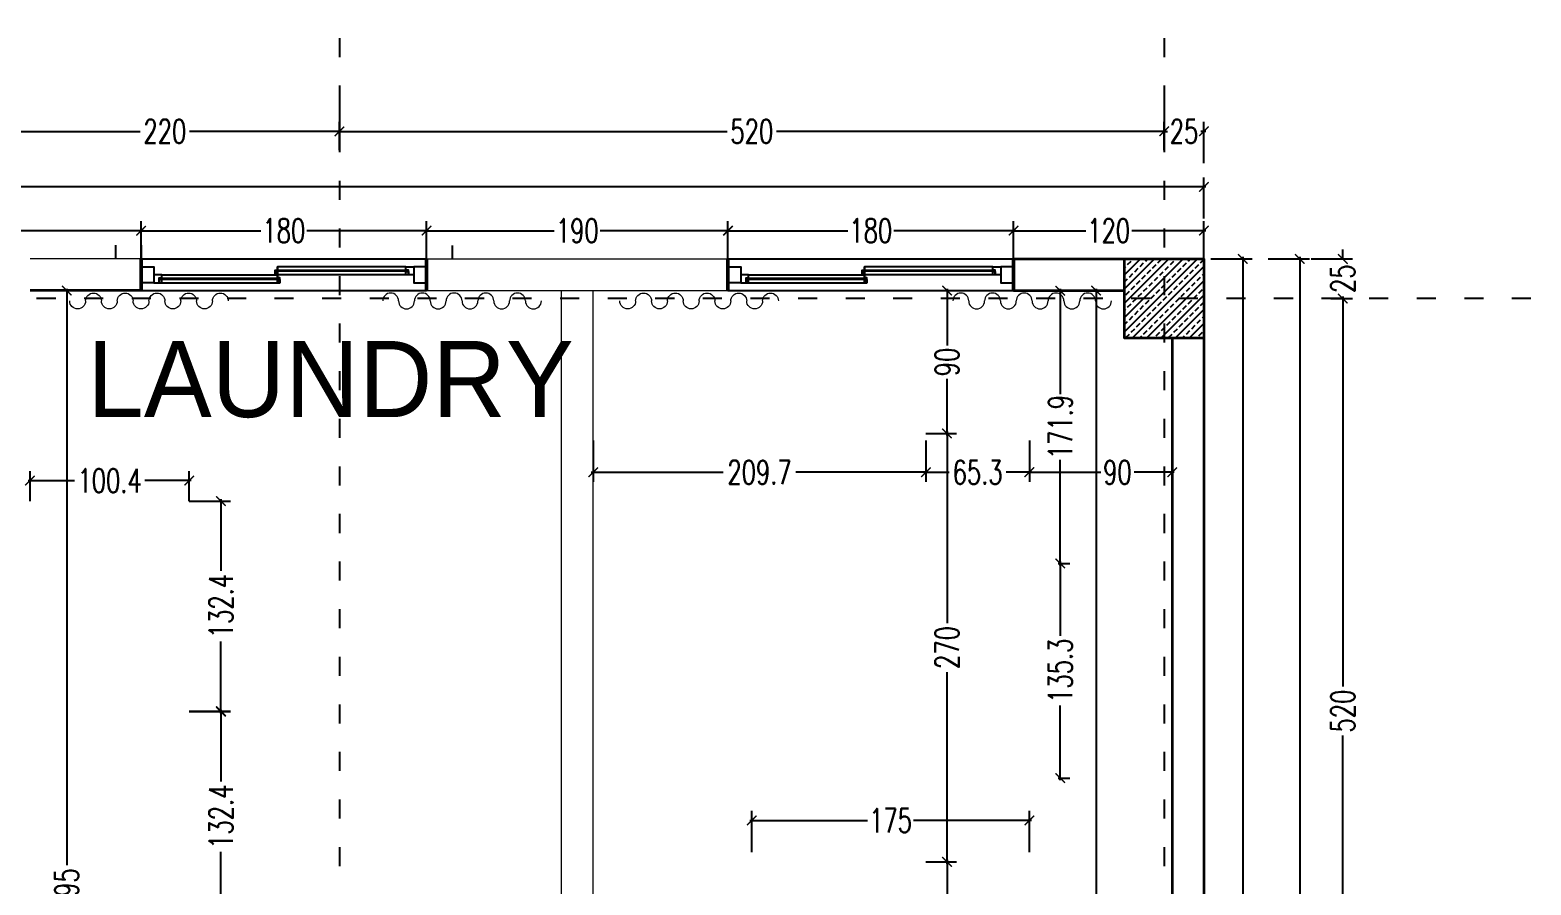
# Model space of a CAD drawing. Header units: centimetres. Extents: x -3207095 to 15275363, y -32656 to 4798027.
# Drawn here: x 684917 to 685863, y 4439362 to 4439901 of the extents above; entities that cross this region are included whole.
import ezdxf

# ---------------------------------------------------------------- set-up
doc = ezdxf.new("R2010")
doc.units = ezdxf.units.CM
doc.linetypes.add('ACAD_ISO03W100', pattern=[30, 12, -18])
doc.linetypes.add('DUZ', pattern=[500, 500])
doc.layers.get('0').update_dxf_attribs({"color": 1, "linetype": 'DUZ'})
for name, color, linetype in [('AGAC', 116, 'Continuous'), ('DIM', 1, 'DUZ'), ('KOLTAR_F', 145, 'Continuous'), ('PEN', 161, 'Continuous'), ('söve', 26, 'DUZ')]:
    doc.layers.add(name, color=color, linetype=linetype)
for name, color, linetype, lineweight in [('cam', 143, 'Continuous', 20), ('DUV', 220, 'Continuous', 50), ('DUVAR', 7, 'Continuous', 35), ('FE_PERDE', 205, 'Continuous', 15), ('gor25', 142, 'Continuous', 25), ('iç duvar', 7, 'Continuous', 50), ('KOLON_F', 3, 'Continuous', 35)]:
    doc.layers.add(name, color=color, linetype=linetype, lineweight=lineweight)
doc.styles.add('DIM', font='ROMANSTW.SHX', dxfattribs={"width": 0.7})
doc.dimstyles.new('1_100', dxfattribs={"dimtxt": 15, "dimasz": 6, "dimexe": 6, "dimexo": 0, "dimgap": 2, "dimtad": 0, "dimdec": 1, "dimzin": 11, "dimdsep": 46, "dimtxsty": 'DIM', "dimblk": 'ARCHTICK', "dimcen": 3, "dimdle": 1.25, "dimclrt": 2, "dimadec": 0, "dimazin": 0, "dimtfac": 1.25, "dimtdec": 1, "dimtix": 1, "dimtofl": 0, "dimtmove": 1, "dimatfit": 3, "dimldrblk": 'ARCHTICK', "dimfxl": 20, "dimfxlon": 1, "dimtolj": 1, "dimtzin": 0, "dimarcsym": 0})

# ---------------------------------------------------------------- blocks, each defined once
blk = doc.blocks.new('GEN_BLOCK00601')
at = {"linetype": 'Continuous', "ltscale": 50}
for centre, start, end in [((50, 50), 0, 180), ((250, 50), 0, 180), ((450, 50), 0, 180), ((650, 50), 0, 180), ((850, 50), 0, 180), ((150, 50), 180, 0), ((350, 50), 180, 0), ((550, 50), 180, 0), ((750, 50), 180, 0), ((950, 50), 180, 0)]:
    blk.add_arc(centre, 50, start, end, dxfattribs=at)
for tag in ['Sfb', 'FLOOR']:
    blk.add_attdef(tag, (0, 0), '', height=1)
blk = doc.blocks.new('_ArchTick')
at = {"color": 0, "linetype": 'ByBlock', "const_width": 0.15}
blk.add_lwpolyline([(-0.5, -0.5), (0.5, 0.5)], dxfattribs=at)
blk = doc.blocks.new('*D5588')
at = {"layer": 'Defpoints', "color": 0, "linetype": 'Continuous', "lineweight": 5, "transparency": 16777216}
for p in [(684986.79, 4439774.74), (684796.79, 4439756.93), (684986.79, 4439756.93)]:
    blk.add_point(p, dxfattribs=at)
at = {"layer": 'DIM', "color": 0, "linetype": 'Continuous', "lineweight": -2, "transparency": 16777216}
for p, q in [((684796.79, 4439756.93), (684796.79, 4439780.74)), ((684986.79, 4439756.93), (684986.79, 4439780.74)), ((684795.54, 4439774.74), (684877.29, 4439774.74)), ((684988.04, 4439774.74), (684906.29, 4439774.74))]:
    blk.add_line(p, q, dxfattribs=at)
at = {"layer": 'DIM', "color": 0, "linetype": 'Continuous', "lineweight": -2, "transparency": 16777216, "xscale": 6, "yscale": 6, "zscale": 6, "rotation": 180}
blk.add_blockref('_ArchTick', (684796.79, 4439774.74), dxfattribs=at)
at = {"layer": 'DIM', "color": 0, "linetype": 'Continuous', "lineweight": -2, "transparency": 16777216, "xscale": 6, "yscale": 6, "zscale": 6}
blk.add_blockref('_ArchTick', (684986.79, 4439774.74), dxfattribs=at)
at = {"layer": 'DIM', "color": 2, "linetype": 'Continuous', "lineweight": 5, "transparency": 16777216, "insert": (684891.79, 4439774.74), "char_height": 15, "attachment_point": 5, "style": 'DIM'}
blk.add_mtext('\\A1;190', dxfattribs=at)
blk = doc.blocks.new('*D5589')
at = {"layer": 'Defpoints', "color": 0, "linetype": 'Continuous', "lineweight": 5, "transparency": 16777216}
for p in [(685166.79, 4439774.74), (684986.79, 4439756.93), (685166.79, 4439756.93)]:
    blk.add_point(p, dxfattribs=at)
at = {"layer": 'DIM', "color": 0, "linetype": 'Continuous', "lineweight": -2, "transparency": 16777216}
for p, q in [((684986.79, 4439756.93), (684986.79, 4439780.74)), ((685166.79, 4439756.93), (685166.79, 4439780.74)), ((684985.54, 4439774.74), (685062.29, 4439774.74)), ((685168.04, 4439774.74), (685091.29, 4439774.74))]:
    blk.add_line(p, q, dxfattribs=at)
at = {"layer": 'DIM', "color": 0, "linetype": 'Continuous', "lineweight": -2, "transparency": 16777216, "xscale": 6, "yscale": 6, "zscale": 6, "rotation": 180}
blk.add_blockref('_ArchTick', (684986.79, 4439774.74), dxfattribs=at)
at = {"layer": 'DIM', "color": 0, "linetype": 'Continuous', "lineweight": -2, "transparency": 16777216, "xscale": 6, "yscale": 6, "zscale": 6}
blk.add_blockref('_ArchTick', (685166.79, 4439774.74), dxfattribs=at)
at = {"layer": 'DIM', "color": 2, "linetype": 'Continuous', "lineweight": 5, "transparency": 16777216, "insert": (685076.79, 4439774.74), "char_height": 15, "attachment_point": 5, "style": 'DIM'}
blk.add_mtext('\\A1;180', dxfattribs=at)
blk = doc.blocks.new('*D5590')
at = {"layer": 'Defpoints', "color": 0, "linetype": 'Continuous', "lineweight": 5, "transparency": 16777216}
for p in [(685356.79, 4439774.74), (685166.79, 4439756.93), (685356.79, 4439756.93)]:
    blk.add_point(p, dxfattribs=at)
at = {"layer": 'DIM', "color": 0, "linetype": 'Continuous', "lineweight": -2, "transparency": 16777216}
for p, q in [((685166.79, 4439756.93), (685166.79, 4439780.74)), ((685356.79, 4439756.93), (685356.79, 4439780.74)), ((685165.54, 4439774.74), (685247.29, 4439774.74)), ((685358.04, 4439774.74), (685276.29, 4439774.74))]:
    blk.add_line(p, q, dxfattribs=at)
at = {"layer": 'DIM', "color": 0, "linetype": 'Continuous', "lineweight": -2, "transparency": 16777216, "xscale": 6, "yscale": 6, "zscale": 6, "rotation": 180}
blk.add_blockref('_ArchTick', (685166.79, 4439774.74), dxfattribs=at)
at = {"layer": 'DIM', "color": 0, "linetype": 'Continuous', "lineweight": -2, "transparency": 16777216, "xscale": 6, "yscale": 6, "zscale": 6}
blk.add_blockref('_ArchTick', (685356.79, 4439774.74), dxfattribs=at)
at = {"layer": 'DIM', "color": 2, "linetype": 'Continuous', "lineweight": 5, "transparency": 16777216, "insert": (685261.79, 4439774.74), "char_height": 15, "attachment_point": 5, "style": 'DIM'}
blk.add_mtext('\\A1;190', dxfattribs=at)
blk = doc.blocks.new('*D5591')
at = {"layer": 'Defpoints', "color": 0, "linetype": 'Continuous', "lineweight": 5, "transparency": 16777216}
for p in [(685536.79, 4439774.74), (685356.79, 4439756.93), (685536.79, 4439756.93)]:
    blk.add_point(p, dxfattribs=at)
at = {"layer": 'DIM', "color": 0, "linetype": 'Continuous', "lineweight": -2, "transparency": 16777216}
for p, q in [((685356.79, 4439756.93), (685356.79, 4439780.74)), ((685536.79, 4439756.93), (685536.79, 4439780.74)), ((685355.54, 4439774.74), (685432.29, 4439774.74)), ((685538.04, 4439774.74), (685461.29, 4439774.74))]:
    blk.add_line(p, q, dxfattribs=at)
at = {"layer": 'DIM', "color": 0, "linetype": 'Continuous', "lineweight": -2, "transparency": 16777216, "xscale": 6, "yscale": 6, "zscale": 6, "rotation": 180}
blk.add_blockref('_ArchTick', (685356.79, 4439774.74), dxfattribs=at)
at = {"layer": 'DIM', "color": 0, "linetype": 'Continuous', "lineweight": -2, "transparency": 16777216, "xscale": 6, "yscale": 6, "zscale": 6}
blk.add_blockref('_ArchTick', (685536.79, 4439774.74), dxfattribs=at)
at = {"layer": 'DIM', "color": 2, "linetype": 'Continuous', "lineweight": 5, "transparency": 16777216, "insert": (685446.79, 4439774.74), "char_height": 15, "attachment_point": 5, "style": 'DIM'}
blk.add_mtext('\\A1;180', dxfattribs=at)
blk = doc.blocks.new('*D5592')
at = {"layer": 'Defpoints', "color": 0, "linetype": 'Continuous', "lineweight": 5, "transparency": 16777216}
for p in [(685656.79, 4439774.74), (685536.79, 4439756.93), (685656.79, 4439756.93)]:
    blk.add_point(p, dxfattribs=at)
at = {"layer": 'DIM', "color": 0, "linetype": 'Continuous', "lineweight": -2, "transparency": 16777216}
for p, q in [((685536.79, 4439756.93), (685536.79, 4439780.74)), ((685656.79, 4439756.93), (685656.79, 4439780.74)), ((685535.54, 4439774.74), (685582.29, 4439774.74)), ((685658.04, 4439774.74), (685611.29, 4439774.74))]:
    blk.add_line(p, q, dxfattribs=at)
at = {"layer": 'DIM', "color": 0, "linetype": 'Continuous', "lineweight": -2, "transparency": 16777216, "xscale": 6, "yscale": 6, "zscale": 6, "rotation": 180}
blk.add_blockref('_ArchTick', (685536.79, 4439774.74), dxfattribs=at)
at = {"layer": 'DIM', "color": 0, "linetype": 'Continuous', "lineweight": -2, "transparency": 16777216, "xscale": 6, "yscale": 6, "zscale": 6}
blk.add_blockref('_ArchTick', (685656.79, 4439774.74), dxfattribs=at)
at = {"layer": 'DIM', "color": 2, "linetype": 'Continuous', "lineweight": 5, "transparency": 16777216, "insert": (685596.79, 4439774.74), "char_height": 15, "attachment_point": 5, "style": 'DIM'}
blk.add_mtext('\\A1;120', dxfattribs=at)
blk = doc.blocks.new('*D5626')
at = {"layer": 'Defpoints', "color": 0, "linetype": 'Continuous', "lineweight": 5, "transparency": 16777216}
for p in [(685656.79, 4439756.93), (685681.25, 4439756.93), (685656.79, 4438596.93)]:
    blk.add_point(p, dxfattribs=at)
at = {"layer": 'DIM', "color": 0, "linetype": 'Continuous', "lineweight": -2, "transparency": 16777216}
for p, q in [((685661.25, 4439756.93), (685687.25, 4439756.93)), ((685681.25, 4439758.18), (685681.25, 4439195.43)), ((685681.25, 4438595.68), (685681.25, 4439158.43)), ((685661.25, 4438596.93), (685687.25, 4438596.93))]:
    blk.add_line(p, q, dxfattribs=at)
at = {"layer": 'DIM', "color": 0, "linetype": 'Continuous', "lineweight": -2, "transparency": 16777216, "xscale": 6, "yscale": 6, "zscale": 6}
for p, rotation in [((685681.25, 4439756.93), 90), ((685681.25, 4438596.93), 270)]:
    blk.add_blockref('_ArchTick', p, dxfattribs=dict(at, rotation=rotation))
at = {"layer": 'DIM', "color": 2, "linetype": 'Continuous', "lineweight": 5, "transparency": 16777216, "insert": (685681.25, 4439176.93), "char_height": 15, "attachment_point": 5, "rotation": 90, "style": 'DIM'}
blk.add_mtext('\\A1;1160', dxfattribs=at)
blk = doc.blocks.new('*D5632')
at = {"layer": 'Defpoints', "color": 0, "linetype": 'Continuous', "lineweight": 5, "transparency": 16777216}
for p in [(685111.79, 4439898.65), (685111.79, 4439837.33), (684891.79, 4439825.5)]:
    blk.add_point(p, dxfattribs=at)
at = {"layer": 'DIM', "color": 0, "linetype": 'Continuous', "lineweight": -2, "transparency": 16777216}
for p, q in [((685111.79, 4439857.33), (685111.79, 4439831.33)), ((684890.54, 4439837.33), (684986.29, 4439837.33)), ((684891.79, 4439825.5), (684891.79, 4439843.33)), ((685113.04, 4439837.33), (685017.29, 4439837.33))]:
    blk.add_line(p, q, dxfattribs=at)
at = {"layer": 'DIM', "color": 0, "linetype": 'Continuous', "lineweight": -2, "transparency": 16777216, "xscale": 6, "yscale": 6, "zscale": 6, "rotation": 180}
blk.add_blockref('_ArchTick', (684891.79, 4439837.33), dxfattribs=at)
at = {"layer": 'DIM', "color": 0, "linetype": 'Continuous', "lineweight": -2, "transparency": 16777216, "xscale": 6, "yscale": 6, "zscale": 6}
blk.add_blockref('_ArchTick', (685111.79, 4439837.33), dxfattribs=at)
at = {"layer": 'DIM', "color": 2, "linetype": 'Continuous', "lineweight": 5, "transparency": 16777216, "insert": (685001.79, 4439837.33), "char_height": 15, "attachment_point": 5, "style": 'DIM'}
blk.add_mtext('\\A1;220', dxfattribs=at)
blk = doc.blocks.new('*D5633')
at = {"layer": 'Defpoints', "color": 0, "linetype": 'Continuous', "lineweight": 5, "transparency": 16777216}
for p in [(685631.79, 4439898.65), (685631.79, 4439837.33), (685111.79, 4439825.5)]:
    blk.add_point(p, dxfattribs=at)
at = {"layer": 'DIM', "color": 0, "linetype": 'Continuous', "lineweight": -2, "transparency": 16777216}
for p, q in [((685631.79, 4439857.33), (685631.79, 4439831.33)), ((685110.54, 4439837.33), (685356.29, 4439837.33)), ((685111.79, 4439825.5), (685111.79, 4439843.33)), ((685633.04, 4439837.33), (685387.29, 4439837.33))]:
    blk.add_line(p, q, dxfattribs=at)
at = {"layer": 'DIM', "color": 0, "linetype": 'Continuous', "lineweight": -2, "transparency": 16777216, "xscale": 6, "yscale": 6, "zscale": 6, "rotation": 180}
blk.add_blockref('_ArchTick', (685111.79, 4439837.33), dxfattribs=at)
at = {"layer": 'DIM', "color": 0, "linetype": 'Continuous', "lineweight": -2, "transparency": 16777216, "xscale": 6, "yscale": 6, "zscale": 6}
blk.add_blockref('_ArchTick', (685631.79, 4439837.33), dxfattribs=at)
at = {"layer": 'DIM', "color": 2, "linetype": 'Continuous', "lineweight": 5, "transparency": 16777216, "insert": (685371.79, 4439837.33), "char_height": 15, "attachment_point": 5, "style": 'DIM'}
blk.add_mtext('\\A1;520', dxfattribs=at)
blk = doc.blocks.new('*D4530')
at = {"layer": 'Defpoints', "color": 0, "linetype": 'Continuous', "lineweight": 5, "transparency": 16777216}
for p in [(685656.79, 4439837.33), (685631.79, 4439825.5), (685656.79, 4439780.74)]:
    blk.add_point(p, dxfattribs=at)
at = {"layer": 'DIM', "color": 0, "linetype": 'Continuous', "lineweight": -2, "transparency": 16777216}
for p, q in [((685630.54, 4439837.33), (685633.79, 4439837.33)), ((685631.79, 4439825.5), (685631.79, 4439843.33)), ((685658.04, 4439837.33), (685654.79, 4439837.33)), ((685656.79, 4439817.33), (685656.79, 4439843.33))]:
    blk.add_line(p, q, dxfattribs=at)
at = {"layer": 'DIM', "color": 0, "linetype": 'Continuous', "lineweight": -2, "transparency": 16777216, "xscale": 6, "yscale": 6, "zscale": 6, "rotation": 180}
blk.add_blockref('_ArchTick', (685631.79, 4439837.33), dxfattribs=at)
at = {"layer": 'DIM', "color": 0, "linetype": 'Continuous', "lineweight": -2, "transparency": 16777216, "xscale": 6, "yscale": 6, "zscale": 6}
blk.add_blockref('_ArchTick', (685656.79, 4439837.33), dxfattribs=at)
at = {"layer": 'DIM', "color": 2, "linetype": 'Continuous', "lineweight": 5, "transparency": 16777216, "insert": (685644.29, 4439837.33), "char_height": 15, "attachment_point": 5, "style": 'DIM'}
blk.add_mtext('\\A1;25', dxfattribs=at)
blk = doc.blocks.new('*D4531')
at = {"layer": 'Defpoints', "color": 0, "linetype": 'Continuous', "lineweight": 5, "transparency": 16777216}
for p in [(685736.81, 4439731.93), (685736.81, 4439211.93), (685744.41, 4439211.93)]:
    blk.add_point(p, dxfattribs=at)
at = {"layer": 'DIM', "color": 0, "linetype": 'Continuous', "lineweight": -2, "transparency": 16777216}
for p, q in [((685736.81, 4439731.93), (685750.41, 4439731.93)), ((685744.41, 4439733.18), (685744.41, 4439487.43)), ((685744.41, 4439210.68), (685744.41, 4439456.43)), ((685736.81, 4439211.93), (685750.41, 4439211.93))]:
    blk.add_line(p, q, dxfattribs=at)
at = {"layer": 'DIM', "color": 0, "linetype": 'Continuous', "lineweight": -2, "transparency": 16777216, "xscale": 6, "yscale": 6, "zscale": 6}
for p, rotation in [((685744.41, 4439731.93), 90), ((685744.41, 4439211.93), 270)]:
    blk.add_blockref('_ArchTick', p, dxfattribs=dict(at, rotation=rotation))
at = {"layer": 'DIM', "color": 2, "linetype": 'Continuous', "lineweight": 5, "transparency": 16777216, "insert": (685744.41, 4439471.93), "char_height": 15, "attachment_point": 5, "rotation": 90, "style": 'DIM'}
blk.add_mtext('\\A1;520', dxfattribs=at)
blk = doc.blocks.new('*D4532')
at = {"layer": 'Defpoints', "color": 0, "linetype": 'Continuous', "lineweight": 5, "transparency": 16777216}
for p in [(685687.25, 4439756.93), (685744.41, 4439756.93), (685736.81, 4439731.93)]:
    blk.add_point(p, dxfattribs=at)
at = {"layer": 'DIM', "color": 0, "linetype": 'Continuous', "lineweight": -2, "transparency": 16777216}
for p, q in [((685744.41, 4439756.93), (685744.41, 4439762.93)), ((685724.41, 4439756.93), (685750.41, 4439756.93)), ((685736.81, 4439731.93), (685750.41, 4439731.93)), ((685744.41, 4439731.93), (685744.41, 4439725.93))]:
    blk.add_line(p, q, dxfattribs=at)
at = {"layer": 'DIM', "color": 0, "linetype": 'Continuous', "lineweight": -2, "transparency": 16777216, "xscale": 6, "yscale": 6, "zscale": 6}
for p, rotation in [((685744.41, 4439756.93), 270), ((685744.41, 4439731.93), 90)]:
    blk.add_blockref('_ArchTick', p, dxfattribs=dict(at, rotation=rotation))
at = {"layer": 'DIM', "color": 2, "linetype": 'Continuous', "lineweight": 5, "transparency": 16777216, "insert": (685744.41, 4439744.43), "char_height": 15, "attachment_point": 5, "rotation": 90, "style": 'DIM'}
blk.add_mtext('\\A1;25', dxfattribs=at)
blk = doc.blocks.new('*D4552')
at = {"layer": 'Defpoints', "color": 0, "linetype": 'Continuous', "lineweight": 5, "transparency": 16777216}
for p in [(685687.42, 4439756.93), (685717.27, 4439756.93), (685687.42, 4436816.93)]:
    blk.add_point(p, dxfattribs=at)
at = {"layer": 'DIM', "color": 0, "linetype": 'Continuous', "lineweight": -2, "transparency": 16777216}
for p, q in [((685697.27, 4439756.93), (685723.27, 4439756.93)), ((685717.27, 4439758.18), (685717.27, 4438307.43)), ((685717.27, 4436815.68), (685717.27, 4438266.43)), ((685697.27, 4436816.93), (685723.27, 4436816.93))]:
    blk.add_line(p, q, dxfattribs=at)
at = {"layer": 'DIM', "color": 0, "linetype": 'Continuous', "lineweight": -2, "transparency": 16777216, "xscale": 6, "yscale": 6, "zscale": 6}
for p, rotation in [((685717.27, 4439756.93), 90), ((685717.27, 4436816.93), 270)]:
    blk.add_blockref('_ArchTick', p, dxfattribs=dict(at, rotation=rotation))
at = {"layer": 'DIM', "color": 2, "linetype": 'Continuous', "lineweight": 5, "transparency": 16777216, "insert": (685717.27, 4438286.93), "char_height": 15, "attachment_point": 5, "rotation": 90, "style": 'DIM'}
blk.add_mtext('\\A1;2940', dxfattribs=at)
blk = doc.blocks.new('*D4553')
at = {"layer": 'Defpoints', "color": 0, "linetype": 'Continuous', "lineweight": 5, "transparency": 16777216}
for p in [(681906.79, 4439802.34), (681906.79, 4439780.74), (685656.79, 4439780.74)]:
    blk.add_point(p, dxfattribs=at)
at = {"layer": 'DIM', "color": 0, "linetype": 'Continuous', "lineweight": -2, "transparency": 16777216}
for p, q in [((681906.79, 4439782.34), (681906.79, 4439808.34)), ((685656.79, 4439782.34), (685656.79, 4439808.34)), ((681905.54, 4439802.34), (683761.29, 4439802.34)), ((685658.04, 4439802.34), (683802.29, 4439802.34))]:
    blk.add_line(p, q, dxfattribs=at)
at = {"layer": 'DIM', "color": 0, "linetype": 'Continuous', "lineweight": -2, "transparency": 16777216, "xscale": 6, "yscale": 6, "zscale": 6, "rotation": 180}
blk.add_blockref('_ArchTick', (681906.79, 4439802.34), dxfattribs=at)
at = {"layer": 'DIM', "color": 0, "linetype": 'Continuous', "lineweight": -2, "transparency": 16777216, "xscale": 6, "yscale": 6, "zscale": 6}
blk.add_blockref('_ArchTick', (685656.79, 4439802.34), dxfattribs=at)
at = {"layer": 'DIM', "color": 2, "linetype": 'Continuous', "lineweight": 5, "transparency": 16777216, "insert": (683781.79, 4439802.34), "char_height": 15, "attachment_point": 5, "style": 'DIM'}
blk.add_mtext('\\A1;3750', dxfattribs=at)
blk = doc.blocks.new('*D4518')
at = {"layer": 'Defpoints', "color": 0, "linetype": 'Continuous', "lineweight": 5, "transparency": 16777216}
for p in [(684939.93, 4439736.93), (684941.72, 4439736.93), (684949.35, 4438941.93)]:
    blk.add_point(p, dxfattribs=at)
at = {"layer": 'DIM', "color": 0, "linetype": 'Continuous', "lineweight": -2, "transparency": 16777216}
for p, q in [((684941.72, 4439736.93), (684933.93, 4439736.93)), ((684939.93, 4439738.18), (684939.93, 4439374.84)), ((684939.93, 4438940.68), (684939.93, 4439343.84)), ((684949.35, 4438941.93), (684933.93, 4438941.93))]:
    blk.add_line(p, q, dxfattribs=at)
at = {"layer": 'DIM', "color": 0, "linetype": 'Continuous', "lineweight": -2, "transparency": 16777216, "xscale": 6, "yscale": 6, "zscale": 6}
for p, rotation in [((684939.93, 4439736.93), 90), ((684939.93, 4438941.93), 270)]:
    blk.add_blockref('_ArchTick', p, dxfattribs=dict(at, rotation=rotation))
at = {"layer": 'DIM', "color": 2, "linetype": 'Continuous', "lineweight": 5, "transparency": 16777216, "insert": (684939.93, 4439359.34), "char_height": 15, "attachment_point": 5, "rotation": 90, "style": 'DIM'}
blk.add_mtext('\\A1;795', dxfattribs=at)
blk = doc.blocks.new('*D5572')
at = {"layer": 'Defpoints', "color": 0, "linetype": 'Continuous', "lineweight": 5, "transparency": 16777216}
for p in [(685585.96, 4439736.93), (685588.87, 4439736.93), (685595.28, 4438941.93)]:
    blk.add_point(p, dxfattribs=at)
at = {"layer": 'DIM', "color": 0, "linetype": 'Continuous', "lineweight": -2, "transparency": 16777216}
for p, q in [((685585.96, 4439736.93), (685594.87, 4439736.93)), ((685588.87, 4439738.18), (685588.87, 4439354.93)), ((685588.87, 4438940.68), (685588.87, 4439323.93)), ((685595.28, 4438941.93), (685582.87, 4438941.93))]:
    blk.add_line(p, q, dxfattribs=at)
at = {"layer": 'DIM', "color": 0, "linetype": 'Continuous', "lineweight": -2, "transparency": 16777216, "xscale": 6, "yscale": 6, "zscale": 6}
for p, rotation in [((685588.87, 4439736.93), 90), ((685588.87, 4438941.93), 270)]:
    blk.add_blockref('_ArchTick', p, dxfattribs=dict(at, rotation=rotation))
at = {"layer": 'DIM', "color": 2, "linetype": 'Continuous', "lineweight": 5, "transparency": 16777216, "insert": (685588.87, 4439339.43), "char_height": 15, "attachment_point": 5, "rotation": 90, "style": 'DIM'}
blk.add_mtext('\\A1;795', dxfattribs=at)
blk = doc.blocks.new('*D4522')
at = {"layer": 'Defpoints', "color": 0, "linetype": 'Continuous', "lineweight": 5, "transparency": 16777216}
for p in [(685016.79, 4439471.56), (685016.79, 4439339.15), (685037.18, 4439339.15)]:
    blk.add_point(p, dxfattribs=at)
at = {"layer": 'DIM', "color": 0, "linetype": 'Continuous', "lineweight": -2, "transparency": 16777216}
for p, q in [((685017.18, 4439471.56), (685043.18, 4439471.56)), ((685037.18, 4439472.81), (685037.18, 4439427.61)), ((685037.18, 4439337.9), (685037.18, 4439383.11)), ((685017.18, 4439339.15), (685043.18, 4439339.15))]:
    blk.add_line(p, q, dxfattribs=at)
at = {"layer": 'DIM', "color": 0, "linetype": 'Continuous', "lineweight": -2, "transparency": 16777216, "xscale": 6, "yscale": 6, "zscale": 6}
for p, rotation in [((685037.18, 4439471.56), 90), ((685037.18, 4439339.15), 270)]:
    blk.add_blockref('_ArchTick', p, dxfattribs=dict(at, rotation=rotation))
at = {"layer": 'DIM', "color": 2, "linetype": 'Continuous', "lineweight": 5, "transparency": 16777216, "insert": (685037.18, 4439405.36), "char_height": 15, "attachment_point": 5, "rotation": 90, "style": 'DIM'}
blk.add_mtext('\\A1;132.4', dxfattribs=at)
blk = doc.blocks.new('*D4523')
at = {"layer": 'Defpoints', "color": 0, "linetype": 'Continuous', "lineweight": 5, "transparency": 16777216}
for p in [(685016.79, 4439604.34), (685016.79, 4439471.93), (685037.18, 4439471.93)]:
    blk.add_point(p, dxfattribs=at)
at = {"layer": 'DIM', "color": 0, "linetype": 'Continuous', "lineweight": -2, "transparency": 16777216}
for p, q in [((685017.18, 4439604.34), (685043.18, 4439604.34)), ((685037.18, 4439605.59), (685037.18, 4439560.38)), ((685037.18, 4439470.68), (685037.18, 4439515.88)), ((685017.18, 4439471.93), (685043.18, 4439471.93))]:
    blk.add_line(p, q, dxfattribs=at)
at = {"layer": 'DIM', "color": 0, "linetype": 'Continuous', "lineweight": -2, "transparency": 16777216, "xscale": 6, "yscale": 6, "zscale": 6}
for p, rotation in [((685037.18, 4439604.34), 90), ((685037.18, 4439471.93), 270)]:
    blk.add_blockref('_ArchTick', p, dxfattribs=dict(at, rotation=rotation))
at = {"layer": 'DIM', "color": 2, "linetype": 'Continuous', "lineweight": 5, "transparency": 16777216, "insert": (685037.18, 4439538.13), "char_height": 15, "attachment_point": 5, "rotation": 90, "style": 'DIM'}
blk.add_mtext('\\A1;132.4', dxfattribs=at)
blk = doc.blocks.new('*D4524')
at = {"layer": 'Defpoints', "color": 0, "linetype": 'Continuous', "lineweight": 5, "transparency": 16777216}
for p in [(685017.18, 4439617.2), (684916.79, 4439604.34), (685017.18, 4439604.34)]:
    blk.add_point(p, dxfattribs=at)
at = {"layer": 'DIM', "color": 0, "linetype": 'Continuous', "lineweight": -2, "transparency": 16777216}
for p, q in [((684916.79, 4439604.34), (684916.79, 4439623.2)), ((685017.18, 4439604.34), (685017.18, 4439623.2)), ((684915.54, 4439617.2), (684944.74, 4439617.2)), ((685018.43, 4439617.2), (684989.24, 4439617.2))]:
    blk.add_line(p, q, dxfattribs=at)
at = {"layer": 'DIM', "color": 0, "linetype": 'Continuous', "lineweight": -2, "transparency": 16777216, "xscale": 6, "yscale": 6, "zscale": 6, "rotation": 180}
blk.add_blockref('_ArchTick', (684916.79, 4439617.2), dxfattribs=at)
at = {"layer": 'DIM', "color": 0, "linetype": 'Continuous', "lineweight": -2, "transparency": 16777216, "xscale": 6, "yscale": 6, "zscale": 6}
blk.add_blockref('_ArchTick', (685017.18, 4439617.2), dxfattribs=at)
at = {"layer": 'DIM', "color": 2, "linetype": 'Continuous', "lineweight": 5, "transparency": 16777216, "insert": (684966.99, 4439617.2), "char_height": 15, "attachment_point": 5, "style": 'DIM'}
blk.add_mtext('\\A1;100.4', dxfattribs=at)
blk = doc.blocks.new('*D4750')
at = {"layer": 'Defpoints', "color": 0, "linetype": 'Continuous', "lineweight": 5, "transparency": 16777216}
for p in [(685271.79, 4439646.93), (685481.48, 4439646.93), (685481.48, 4439622.47)]:
    blk.add_point(p, dxfattribs=at)
at = {"layer": 'DIM', "color": 0, "linetype": 'Continuous', "lineweight": -2, "transparency": 16777216}
for p, q in [((685271.79, 4439642.47), (685271.79, 4439616.47)), ((685481.48, 4439642.47), (685481.48, 4439616.47)), ((685270.54, 4439622.47), (685353.64, 4439622.47)), ((685482.73, 4439622.47), (685399.64, 4439622.47))]:
    blk.add_line(p, q, dxfattribs=at)
at = {"layer": 'DIM', "color": 0, "linetype": 'Continuous', "lineweight": -2, "transparency": 16777216, "xscale": 6, "yscale": 6, "zscale": 6, "rotation": 180}
blk.add_blockref('_ArchTick', (685271.79, 4439622.47), dxfattribs=at)
at = {"layer": 'DIM', "color": 0, "linetype": 'Continuous', "lineweight": -2, "transparency": 16777216, "xscale": 6, "yscale": 6, "zscale": 6}
blk.add_blockref('_ArchTick', (685481.48, 4439622.47), dxfattribs=at)
at = {"layer": 'DIM', "color": 2, "linetype": 'Continuous', "lineweight": 5, "transparency": 16777216, "insert": (685376.64, 4439622.47), "char_height": 15, "attachment_point": 5, "style": 'DIM'}
blk.add_mtext('\\A1;209.7', dxfattribs=at)
blk = doc.blocks.new('*D4751')
at = {"layer": 'Defpoints', "color": 0, "linetype": 'Continuous', "lineweight": 5, "transparency": 16777216}
for p in [(685481.48, 4439646.93), (685546.79, 4439646.93), (685546.79, 4439622.47)]:
    blk.add_point(p, dxfattribs=at)
at = {"layer": 'DIM', "color": 0, "linetype": 'Continuous', "lineweight": -2, "transparency": 16777216}
for p, q in [((685481.48, 4439642.47), (685481.48, 4439616.47)), ((685546.79, 4439642.47), (685546.79, 4439616.47)), ((685480.23, 4439622.47), (685496.14, 4439622.47)), ((685548.04, 4439622.47), (685532.14, 4439622.47))]:
    blk.add_line(p, q, dxfattribs=at)
at = {"layer": 'DIM', "color": 0, "linetype": 'Continuous', "lineweight": -2, "transparency": 16777216, "xscale": 6, "yscale": 6, "zscale": 6, "rotation": 180}
blk.add_blockref('_ArchTick', (685481.48, 4439622.47), dxfattribs=at)
at = {"layer": 'DIM', "color": 0, "linetype": 'Continuous', "lineweight": -2, "transparency": 16777216, "xscale": 6, "yscale": 6, "zscale": 6}
blk.add_blockref('_ArchTick', (685546.79, 4439622.47), dxfattribs=at)
at = {"layer": 'DIM', "color": 2, "linetype": 'Continuous', "lineweight": 5, "transparency": 16777216, "insert": (685514.14, 4439622.47), "char_height": 15, "attachment_point": 5, "style": 'DIM'}
blk.add_mtext('\\A1;65.3', dxfattribs=at)
blk = doc.blocks.new('*D5771')
at = {"layer": 'Defpoints', "color": 0, "linetype": 'Continuous', "lineweight": 5, "transparency": 16777216}
for p in [(685546.79, 4439646.93), (685636.79, 4439646.93), (685636.79, 4439622.47)]:
    blk.add_point(p, dxfattribs=at)
at = {"layer": 'DIM', "color": 0, "linetype": 'Continuous', "lineweight": -2, "transparency": 16777216}
for p, q in [((685546.79, 4439642.47), (685546.79, 4439616.47)), ((685636.79, 4439642.47), (685636.79, 4439616.47)), ((685545.54, 4439622.47), (685591.79, 4439622.47)), ((685638.04, 4439622.47), (685612.79, 4439622.47))]:
    blk.add_line(p, q, dxfattribs=at)
at = {"layer": 'DIM', "color": 0, "linetype": 'Continuous', "lineweight": -2, "transparency": 16777216, "xscale": 6, "yscale": 6, "zscale": 6, "rotation": 180}
blk.add_blockref('_ArchTick', (685546.79, 4439622.47), dxfattribs=at)
at = {"layer": 'DIM', "color": 0, "linetype": 'Continuous', "lineweight": -2, "transparency": 16777216, "xscale": 6, "yscale": 6, "zscale": 6}
blk.add_blockref('_ArchTick', (685636.79, 4439622.47), dxfattribs=at)
at = {"layer": 'DIM', "color": 2, "linetype": 'Continuous', "lineweight": 5, "transparency": 16777216, "insert": (685602.29, 4439622.47), "char_height": 15, "attachment_point": 5, "style": 'DIM'}
blk.add_mtext('\\A1;90', dxfattribs=at)
blk = doc.blocks.new('*D4752')
at = {"layer": 'Defpoints', "color": 0, "linetype": 'Continuous', "lineweight": 5, "transparency": 16777216}
for p in [(685481.48, 4439736.93), (685494.87, 4439736.93), (685481.48, 4439646.93)]:
    blk.add_point(p, dxfattribs=at)
at = {"layer": 'DIM', "color": 0, "linetype": 'Continuous', "lineweight": -2, "transparency": 16777216}
for p, q in [((685481.48, 4439736.93), (685500.87, 4439736.93)), ((685494.87, 4439738.18), (685494.87, 4439702.43)), ((685494.87, 4439645.68), (685494.87, 4439681.43)), ((685481.48, 4439646.93), (685500.87, 4439646.93))]:
    blk.add_line(p, q, dxfattribs=at)
at = {"layer": 'DIM', "color": 0, "linetype": 'Continuous', "lineweight": -2, "transparency": 16777216, "xscale": 6, "yscale": 6, "zscale": 6}
for p, rotation in [((685494.87, 4439736.93), 90), ((685494.87, 4439646.93), 270)]:
    blk.add_blockref('_ArchTick', p, dxfattribs=dict(at, rotation=rotation))
at = {"layer": 'DIM', "color": 2, "linetype": 'Continuous', "lineweight": 5, "transparency": 16777216, "insert": (685494.87, 4439691.93), "char_height": 15, "attachment_point": 5, "rotation": 90, "style": 'DIM'}
blk.add_mtext('\\A1;90', dxfattribs=at)
blk = doc.blocks.new('*D4753')
at = {"layer": 'Defpoints', "color": 0, "linetype": 'Continuous', "lineweight": 5, "transparency": 16777216}
for p in [(685481.48, 4439646.93), (685481.48, 4439376.93), (685494.87, 4439376.93)]:
    blk.add_point(p, dxfattribs=at)
at = {"layer": 'DIM', "color": 0, "linetype": 'Continuous', "lineweight": -2, "transparency": 16777216}
for p, q in [((685481.48, 4439646.93), (685500.87, 4439646.93)), ((685494.87, 4439648.18), (685494.87, 4439527.43)), ((685494.87, 4439375.68), (685494.87, 4439496.43)), ((685481.48, 4439376.93), (685500.87, 4439376.93))]:
    blk.add_line(p, q, dxfattribs=at)
at = {"layer": 'DIM', "color": 0, "linetype": 'Continuous', "lineweight": -2, "transparency": 16777216, "xscale": 6, "yscale": 6, "zscale": 6}
for p, rotation in [((685494.87, 4439646.93), 90), ((685494.87, 4439376.93), 270)]:
    blk.add_blockref('_ArchTick', p, dxfattribs=dict(at, rotation=rotation))
at = {"layer": 'DIM', "color": 2, "linetype": 'Continuous', "lineweight": 5, "transparency": 16777216, "insert": (685494.87, 4439511.93), "char_height": 15, "attachment_point": 5, "rotation": 90, "style": 'DIM'}
blk.add_mtext('\\A1;270', dxfattribs=at)
blk = doc.blocks.new('*D4754')
at = {"layer": 'Defpoints', "color": 0, "linetype": 'Continuous', "lineweight": 5, "transparency": 16777216}
for p in [(685481.48, 4439376.93), (685481.48, 4439296.93), (685494.87, 4439296.93)]:
    blk.add_point(p, dxfattribs=at)
at = {"layer": 'DIM', "color": 0, "linetype": 'Continuous', "lineweight": -2, "transparency": 16777216}
for p, q in [((685481.48, 4439376.93), (685500.87, 4439376.93)), ((685494.87, 4439378.18), (685494.87, 4439347.43)), ((685494.87, 4439295.68), (685494.87, 4439326.43)), ((685481.48, 4439296.93), (685500.87, 4439296.93))]:
    blk.add_line(p, q, dxfattribs=at)
at = {"layer": 'DIM', "color": 0, "linetype": 'Continuous', "lineweight": -2, "transparency": 16777216, "xscale": 6, "yscale": 6, "zscale": 6}
for p, rotation in [((685494.87, 4439376.93), 90), ((685494.87, 4439296.93), 270)]:
    blk.add_blockref('_ArchTick', p, dxfattribs=dict(at, rotation=rotation))
at = {"layer": 'DIM', "color": 2, "linetype": 'Continuous', "lineweight": 5, "transparency": 16777216, "insert": (685494.87, 4439336.93), "char_height": 15, "attachment_point": 5, "rotation": 90, "style": 'DIM'}
blk.add_mtext('\\A1;80', dxfattribs=at)
blk = doc.blocks.new('*D4757')
at = {"layer": 'Defpoints', "color": 0, "linetype": 'Continuous', "lineweight": 5, "transparency": 16777216}
for p in [(685546.79, 4439402.97), (685371.79, 4439376.93), (685546.79, 4439376.93)]:
    blk.add_point(p, dxfattribs=at)
at = {"layer": 'DIM', "color": 0, "linetype": 'Continuous', "lineweight": -2, "transparency": 16777216}
for p, q in [((685370.54, 4439402.97), (685444.79, 4439402.97)), ((685371.79, 4439382.97), (685371.79, 4439408.97)), ((685548.04, 4439402.97), (685473.79, 4439402.97)), ((685546.79, 4439382.97), (685546.79, 4439408.97))]:
    blk.add_line(p, q, dxfattribs=at)
at = {"layer": 'DIM', "color": 0, "linetype": 'Continuous', "lineweight": -2, "transparency": 16777216, "xscale": 6, "yscale": 6, "zscale": 6, "rotation": 180}
blk.add_blockref('_ArchTick', (685371.79, 4439402.97), dxfattribs=at)
at = {"layer": 'DIM', "color": 0, "linetype": 'Continuous', "lineweight": -2, "transparency": 16777216, "xscale": 6, "yscale": 6, "zscale": 6}
blk.add_blockref('_ArchTick', (685546.79, 4439402.97), dxfattribs=at)
at = {"layer": 'DIM', "color": 2, "linetype": 'Continuous', "lineweight": 5, "transparency": 16777216, "insert": (685459.29, 4439402.97), "char_height": 15, "attachment_point": 5, "style": 'DIM'}
blk.add_mtext('\\A1;175', dxfattribs=at)
blk = doc.blocks.new('*D5773')
at = {"layer": 'Defpoints', "color": 0, "linetype": 'Continuous', "lineweight": 5, "transparency": 16777216}
for p in [(685566.08, 4439736.93), (685566.08, 4439565), (685566.25, 4439565)]:
    blk.add_point(p, dxfattribs=at)
at = {"layer": 'DIM', "color": 0, "linetype": 'Continuous', "lineweight": -2, "transparency": 16777216}
for p, q in [((685566.08, 4439736.93), (685572.25, 4439736.93)), ((685566.25, 4439738.18), (685566.25, 4439671.71)), ((685566.25, 4439563.75), (685566.25, 4439630.21)), ((685566.08, 4439565), (685572.25, 4439565))]:
    blk.add_line(p, q, dxfattribs=at)
at = {"layer": 'DIM', "color": 0, "linetype": 'Continuous', "lineweight": -2, "transparency": 16777216, "xscale": 6, "yscale": 6, "zscale": 6}
for p, rotation in [((685566.25, 4439736.93), 90), ((685566.25, 4439565), 270)]:
    blk.add_blockref('_ArchTick', p, dxfattribs=dict(at, rotation=rotation))
at = {"layer": 'DIM', "color": 2, "linetype": 'Continuous', "lineweight": 5, "transparency": 16777216, "insert": (685566.25, 4439650.96), "char_height": 15, "attachment_point": 5, "rotation": 90, "style": 'DIM'}
blk.add_mtext('\\A1;171.9', dxfattribs=at)
blk = doc.blocks.new('*D4758')
at = {"layer": 'Defpoints', "color": 0, "linetype": 'Continuous', "lineweight": 5, "transparency": 16777216}
for p in [(685564.92, 4439565), (685564.92, 4439429.69), (685566.25, 4439429.69)]:
    blk.add_point(p, dxfattribs=at)
at = {"layer": 'DIM', "color": 0, "linetype": 'Continuous', "lineweight": -2, "transparency": 16777216}
for p, q in [((685564.92, 4439565), (685572.25, 4439565)), ((685566.25, 4439566.25), (685566.25, 4439519.35)), ((685566.25, 4439428.44), (685566.25, 4439475.35)), ((685564.92, 4439429.69), (685572.25, 4439429.69))]:
    blk.add_line(p, q, dxfattribs=at)
at = {"layer": 'DIM', "color": 0, "linetype": 'Continuous', "lineweight": -2, "transparency": 16777216, "xscale": 6, "yscale": 6, "zscale": 6}
for p, rotation in [((685566.25, 4439565), 90), ((685566.25, 4439429.69), 270)]:
    blk.add_blockref('_ArchTick', p, dxfattribs=dict(at, rotation=rotation))
at = {"layer": 'DIM', "color": 2, "linetype": 'Continuous', "lineweight": 5, "transparency": 16777216, "insert": (685566.25, 4439497.35), "char_height": 15, "attachment_point": 5, "rotation": 90, "style": 'DIM'}
blk.add_mtext('\\A1;135.3', dxfattribs=at)

msp = doc.modelspace()

# ---------------------------------------------------------------- hatches: boundary and pattern name
at = {"layer": 'KOLTAR_F'}
h = msp.add_hatch(dxfattribs=at)
h.set_pattern_fill('ANSI33', color=256, style=0)
h.set_pattern_definition([(45, (25023.3144, -64655.5394), (-4.4901280605, 4.4901280605), []), (45, (25027.8045, -64655.5394), (-4.4901280605, 4.4901280605), [3.175, -1.5875])])
h.paths.add_polyline_path([(685606.79, 4439756.93), (685656.79, 4439756.93), (685656.79, 4439706.93), (685606.79, 4439706.93)])

# ---------------------------------------------------------------- linework, layer by layer
at = {"color": 232, "linetype": 'ACAD_ISO03W100'}
for p, q in [((685111.79, 4439926.16), (685111.79, 4436667.31)), ((685631.79, 4439926.16), (685631.79, 4436667.31)), ((685862.98, 4439731.93), (681754.42, 4439731.93))]:
    msp.add_line(p, q, dxfattribs=at)
at = {"layer": 'AGAC'}
for p, q in [((684986.79, 4439756.93), (685166.79, 4439756.93)), ((685356.79, 4439756.93), (685536.79, 4439756.93)), ((684986.79, 4439736.93), (685166.79, 4439736.93)), ((685356.79, 4439736.93), (685536.79, 4439736.93))]:
    msp.add_line(p, q, dxfattribs=at)
at = {"layer": 'cam'}
for p, q in [((684998.29, 4439744.93), (685074.29, 4439744.93)), ((684998.29, 4439744.43), (685074.29, 4439744.43)), ((684998.29, 4439743.93), (685074.29, 4439743.93)), ((685155.29, 4439749.93), (685071.29, 4439749.93)), ((685155.29, 4439749.43), (685071.29, 4439749.43)), ((685155.29, 4439748.93), (685071.29, 4439748.93)), ((685368.29, 4439744.93), (685444.29, 4439744.93)), ((685368.29, 4439744.43), (685444.29, 4439744.43)), ((685368.29, 4439743.93), (685444.29, 4439743.93)), ((685525.29, 4439749.93), (685441.29, 4439749.93)), ((685525.29, 4439749.43), (685441.29, 4439749.43)), ((685525.29, 4439748.93), (685441.29, 4439748.93))]:
    msp.add_line(p, q, dxfattribs=at)
at = {"layer": 'DUV'}
for p, q in [((684986.79, 4439736.93), (684986.79, 4439756.93)), ((685166.79, 4439736.93), (685166.79, 4439756.93)), ((685356.79, 4439736.93), (685356.79, 4439756.93)), ((685356.79, 4439736.93), (685356.79, 4439756.93)), ((685356.79, 4439736.93), (685356.79, 4439756.93)), ((685536.79, 4439736.93), (685536.79, 4439756.93)), ((685536.79, 4439736.93), (685536.79, 4439756.93)), ((685536.79, 4439736.93), (685536.79, 4439756.93))]:
    msp.add_line(p, q, dxfattribs=at)
at = {"layer": 'DUVAR'}
for p, q in [((684986.79, 4439736.93), (684986.79, 4439756.93)), ((685166.79, 4439736.93), (685166.79, 4439756.93)), ((685356.79, 4439736.93), (685356.79, 4439756.93)), ((685536.79, 4439756.93), (685606.79, 4439756.93)), ((685536.79, 4439736.93), (685536.79, 4439756.93)), ((684986.79, 4439736.93), (684916.79, 4439736.93)), ((685536.79, 4439736.93), (685606.79, 4439736.93)), ((685636.79, 4439706.93), (685636.79, 4439236.93)), ((685656.79, 4439706.93), (685656.79, 4439236.93))]:
    msp.add_line(p, q, dxfattribs=at)
at = {"layer": 'gor25'}
for p, q in [((685153.79, 4439751.93), (685072.79, 4439751.93)), ((685523.79, 4439751.93), (685442.79, 4439751.93)), ((684999.79, 4439746.93), (685072.79, 4439746.93)), ((684999.79, 4439741.93), (685072.79, 4439741.93)), ((685153.79, 4439746.93), (685072.79, 4439746.93)), ((685369.79, 4439746.93), (685442.79, 4439746.93)), ((685369.79, 4439741.93), (685442.79, 4439741.93)), ((685523.79, 4439746.93), (685442.79, 4439746.93))]:
    msp.add_line(p, q, dxfattribs=at)
at = {"layer": 'iç duvar', "color": 7, "lineweight": 18}
for p, q in [((684986.79, 4439756.93), (684916.79, 4439756.93)), ((685166.79, 4439756.93), (685356.79, 4439756.93)), ((685166.79, 4439736.93), (685356.79, 4439736.93)), ((685251.79, 4438976.93), (685251.79, 4439736.93)), ((685271.79, 4438976.93), (685271.79, 4439736.93))]:
    msp.add_line(p, q, dxfattribs=at)
at = {"layer": 'KOLON_F'}
msp.add_lwpolyline([(685606.79, 4439756.93), (685656.79, 4439756.93), (685656.79, 4439706.93), (685606.79, 4439706.93)], close=True, dxfattribs=at)
at = {"layer": 'PEN'}
for points in [[(684994.79, 4439751.93), (684994.79, 4439751.93), (684994.79, 4439741.93), (684986.79, 4439741.93), (684986.79, 4439741.93), (684986.79, 4439751.93), (684986.79, 4439751.93), (684986.79, 4439751.93), (684994.79, 4439751.93)], [(685072.79, 4439751.93), (685072.79, 4439751.93), (685072.79, 4439746.93), (685071.29, 4439746.93), (685071.29, 4439748.93), (685071.29, 4439749.93), (685072.79, 4439749.93), (685072.79, 4439751.93), (685072.79, 4439751.93)], [(685158.79, 4439751.93), (685158.79, 4439751.93), (685158.79, 4439746.93), (685155.29, 4439746.93), (685155.29, 4439748.93), (685155.29, 4439749.93), (685153.79, 4439749.93), (685153.79, 4439751.93), (685158.79, 4439751.93)], [(685158.79, 4439751.93), (685158.79, 4439751.93), (685158.79, 4439741.93), (685166.79, 4439741.93), (685166.79, 4439741.93), (685166.79, 4439751.93), (685166.79, 4439751.93), (685166.79, 4439751.93), (685158.79, 4439751.93)], [(685364.79, 4439751.93), (685364.79, 4439751.93), (685364.79, 4439741.93), (685356.79, 4439741.93), (685356.79, 4439741.93), (685356.79, 4439751.93), (685356.79, 4439751.93), (685356.79, 4439751.93), (685364.79, 4439751.93)], [(685442.79, 4439751.93), (685442.79, 4439751.93), (685442.79, 4439746.93), (685441.29, 4439746.93), (685441.29, 4439748.93), (685441.29, 4439749.93), (685442.79, 4439749.93), (685442.79, 4439751.93), (685442.79, 4439751.93)], [(685528.79, 4439751.93), (685528.79, 4439751.93), (685528.79, 4439746.93), (685525.29, 4439746.93), (685525.29, 4439748.93), (685525.29, 4439749.93), (685523.79, 4439749.93), (685523.79, 4439751.93), (685528.79, 4439751.93)], [(685528.79, 4439751.93), (685528.79, 4439751.93), (685528.79, 4439741.93), (685536.79, 4439741.93), (685536.79, 4439741.93), (685536.79, 4439751.93), (685536.79, 4439751.93), (685536.79, 4439751.93), (685528.79, 4439751.93)], [(684994.79, 4439746.93), (684994.79, 4439746.93), (684994.79, 4439741.93), (684998.29, 4439741.93), (684998.29, 4439743.93), (684998.29, 4439744.93), (684999.79, 4439744.93), (684999.79, 4439746.93), (684994.79, 4439746.93)], [(684998.29, 4439741.93), (684999.79, 4439741.93), (684999.79, 4439743.93), (684998.29, 4439743.93)], [(685071.29, 4439746.93), (685072.79, 4439746.93), (685072.79, 4439748.93), (685071.29, 4439748.93)], [(685072.79, 4439746.93), (685072.79, 4439746.93), (685072.79, 4439741.93), (685074.29, 4439741.93), (685074.29, 4439743.93), (685074.29, 4439744.93), (685072.79, 4439744.93), (685072.79, 4439746.93), (685072.79, 4439746.93)], [(685074.29, 4439741.93), (685072.79, 4439741.93), (685072.79, 4439743.93), (685074.29, 4439743.93)], [(685155.29, 4439746.93), (685153.79, 4439746.93), (685153.79, 4439748.93), (685155.29, 4439748.93)], [(685364.79, 4439746.93), (685364.79, 4439746.93), (685364.79, 4439741.93), (685368.29, 4439741.93), (685368.29, 4439743.93), (685368.29, 4439744.93), (685369.79, 4439744.93), (685369.79, 4439746.93), (685364.79, 4439746.93)], [(685368.29, 4439741.93), (685369.79, 4439741.93), (685369.79, 4439743.93), (685368.29, 4439743.93)], [(685441.29, 4439746.93), (685442.79, 4439746.93), (685442.79, 4439748.93), (685441.29, 4439748.93)], [(685442.79, 4439746.93), (685442.79, 4439746.93), (685442.79, 4439741.93), (685444.29, 4439741.93), (685444.29, 4439743.93), (685444.29, 4439744.93), (685442.79, 4439744.93), (685442.79, 4439746.93), (685442.79, 4439746.93)], [(685444.29, 4439741.93), (685442.79, 4439741.93), (685442.79, 4439743.93), (685444.29, 4439743.93)], [(685525.29, 4439746.93), (685523.79, 4439746.93), (685523.79, 4439748.93), (685525.29, 4439748.93)]]:
    msp.add_lwpolyline(points, close=True, dxfattribs=at)
at = {"layer": 'söve'}
for p, q in [((684970.66, 4439765.51), (684970.66, 4439756.93)), ((684986.79, 4439765.51), (684986.79, 4439756.93)), ((685182.92, 4439765.3), (685182.92, 4439756.93))]:
    msp.add_line(p, q, dxfattribs=at)

# ---------------------------------------------------------------- block references
at = {"layer": 'FE_PERDE', "yscale": 0.100000202655411, "zscale": 0.100000202655411, "rotation": 180}
for p, xscale in [((684941.79, 4439735.43), -0.100000202655411), ((685598.53, 4439735.43), 0.100000202655411)]:
    msp.add_blockref('GEN_BLOCK00601', p, dxfattribs=dict(at, xscale=xscale))
at = {"layer": 'FE_PERDE', "extrusion": (0, 0, -1), "yscale": 0.100000202655411, "zscale": -0.100000202655411, "rotation": 180}
for p, xscale in [((-685239.12, 4439735.43), -0.100000202655411), ((-685288.57, 4439735.43), 0.100000202655411)]:
    msp.add_blockref('GEN_BLOCK00601', p, dxfattribs=dict(at, xscale=xscale))

# ---------------------------------------------------------------- texts
at = {"insert": (684952.85, 4439705.22), "char_height": 48, "attachment_point": 1}
msp.add_mtext_dynamic_manual_height_columns('{\\fCentury Gothic|b0|i0|c162|p34;\\C7;LAUNDRY}', width=428.1969, gutter_width=10, heights=[0], dxfattribs=at)

# ---------------------------------------------------------------- dimensions: what is measured, and where the dimension line sits
at = {"layer": 'DIM', "linetype": 'Continuous', "lineweight": 5}
for base, p1, p2, picture, middle in [((685111.79, 4439837.33), (684891.79, 4439825.5), (685111.79, 4439898.65), '*D5632', (685001.79, 4439837.33)), ((685631.79, 4439837.33), (685111.79, 4439825.5), (685631.79, 4439898.65), '*D5633', (685371.79, 4439837.33)), ((685656.79, 4439837.33), (685631.79, 4439825.5), (685656.79, 4439780.74), '*D4530', (685644.29, 4439837.33)), ((681906.79, 4439802.34), (685656.79, 4439780.74), (681906.79, 4439780.74), '*D4553', (683781.79, 4439802.34)), ((684986.79, 4439774.74), (684796.79, 4439756.93), (684986.79, 4439756.93), '*D5588', (684891.79, 4439774.74)), ((685166.79, 4439774.74), (684986.79, 4439756.93), (685166.79, 4439756.93), '*D5589', (685076.79, 4439774.74)), ((685356.79, 4439774.74), (685166.79, 4439756.93), (685356.79, 4439756.93), '*D5590', (685261.79, 4439774.74)), ((685536.79, 4439774.74), (685356.79, 4439756.93), (685536.79, 4439756.93), '*D5591', (685446.79, 4439774.74)), ((685656.79, 4439774.74), (685536.79, 4439756.93), (685656.79, 4439756.93), '*D5592', (685596.79, 4439774.74)), ((685481.48, 4439622.47), (685271.79, 4439646.93), (685481.48, 4439646.93), '*D4750', (685376.64, 4439622.47)), ((685546.79, 4439622.47), (685481.48, 4439646.93), (685546.79, 4439646.93), '*D4751', (685514.14, 4439622.47)), ((685017.18, 4439617.2), (684916.79, 4439604.34), (685017.18, 4439604.34), '*D4524', (684966.99, 4439617.2)), ((685546.79, 4439402.97), (685371.79, 4439376.93), (685546.79, 4439376.93), '*D4757', (685459.29, 4439402.97))]:
    dim = msp.add_linear_dim(base=base, p1=p1, p2=p2, dimstyle='1_100', dxfattribs=at)
    dim.commit()
    dim.dimension.update_dxf_attribs({"geometry": picture, "text_midpoint": middle})
for base, p1, p2, picture, middle in [((685681.25, 4439756.93), (685656.79, 4438596.93), (685656.79, 4439756.93), '*D5626', (685681.25, 4439176.93)), ((685744.41, 4439756.93), (685736.81, 4439731.93), (685687.25, 4439756.93), '*D4532', (685744.41, 4439744.43)), ((685717.27, 4439756.93), (685687.42, 4436816.93), (685687.42, 4439756.93), '*D4552', (685717.27, 4438286.93)), ((685494.87, 4439736.93), (685481.48, 4439646.93), (685481.48, 4439736.93), '*D4752', (685494.87, 4439691.93)), ((685566.25, 4439565), (685566.08, 4439736.93), (685566.08, 4439565), '*D5773', (685566.25, 4439650.96)), ((685588.87, 4439736.93), (685595.28, 4438941.93), (685585.96, 4439736.93), '*D5572', (685588.87, 4439339.43)), ((685744.41, 4439211.93), (685736.81, 4439731.93), (685736.81, 4439211.93), '*D4531', (685744.41, 4439471.93)), ((685494.87, 4439376.93), (685481.48, 4439646.93), (685481.48, 4439376.93), '*D4753', (685494.87, 4439511.93)), ((685037.18, 4439471.93), (685016.79, 4439604.34), (685016.79, 4439471.93), '*D4523', (685037.18, 4439538.13)), ((685566.25, 4439429.69), (685564.92, 4439565), (685564.92, 4439429.69), '*D4758', (685566.25, 4439497.35)), ((685037.18, 4439339.15), (685016.79, 4439471.56), (685016.79, 4439339.15), '*D4522', (685037.18, 4439405.36)), ((685494.87, 4439296.93), (685481.48, 4439376.93), (685481.48, 4439296.93), '*D4754', (685494.87, 4439336.93))]:
    dim = msp.add_linear_dim(base=base, p1=p1, p2=p2, angle=90, dimstyle='1_100', dxfattribs=at)
    dim.commit()
    dim.dimension.update_dxf_attribs({"geometry": picture, "text_midpoint": middle})
dim = msp.add_linear_dim(base=(684939.93, 4439736.93), p1=(684949.35, 4438941.93), p2=(684941.72, 4439736.93), angle=90, dimstyle='1_100', dxfattribs=at)
dim.commit()
dim.dimension.update_dxf_attribs({"geometry": '*D4518', "text_midpoint": (684939.93, 4439359.34), "dimtype": 160})
dim = msp.add_linear_dim(base=(685636.79, 4439622.47), p1=(685546.79, 4439646.93), p2=(685636.79, 4439646.93), dimstyle='1_100', dxfattribs=at)
dim.commit()
dim.dimension.update_dxf_attribs({"geometry": '*D5771', "text_midpoint": (685602.29, 4439622.47), "dimtype": 160})

doc.saveas('drawing.dxf')
